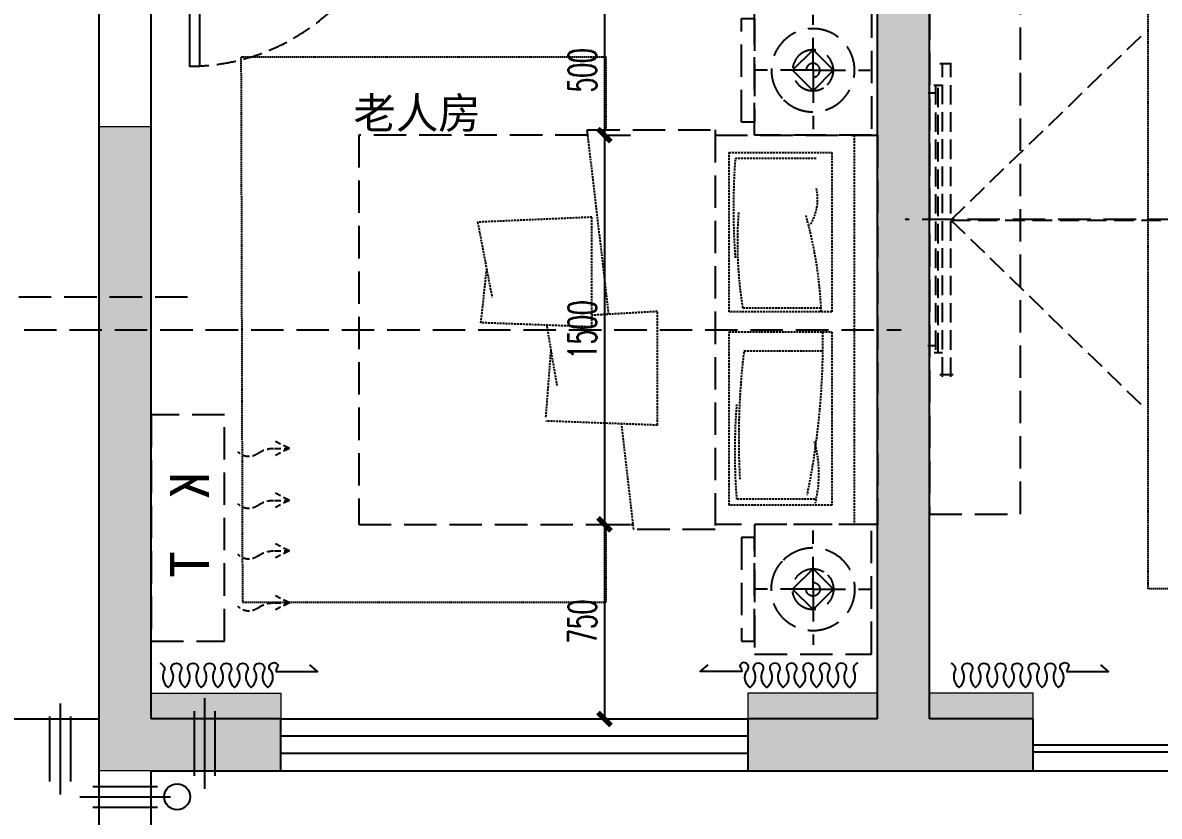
# Model space of a CAD drawing. Extents: x 184967 to 628822, y -100826 to 121332.
# Drawn here: x 335391 to 339771, y 75016 to 78074 of the extents above; entities that cross this region are included whole.
import ezdxf

# ---------------------------------------------------------------- set-up
doc = ezdxf.new("R2010")
doc.units = 0
doc.header["$MEASUREMENT"] = 0
for name, pattern in [('__DASH', [0.35, 0.25, -0.1]), ('DASH', [0.35, 0.25, -0.1]), ('DASHED2', [0.375, 0.25, -0.125]), ('HIDDEN', [0.375, 0.25, -0.125])]:
    doc.linetypes.add(name, pattern=pattern)
for name, color, linetype in [('0-活动家具', 55, 'Continuous'), ('E-空调', 51, 'Continuous'), ('KT', 8, 'DASH'), ('P10-活动家具', 55, 'DASH'), ('P11-平面门扇', 47, 'Continuous'), ('P13-文字说明', 52, 'Continuous'), ('T01-窗帘', 250, 'Continuous'), ('VPIPE-凝结', 150, 'TG_N'), ('WALL', 145, 'Continuous'), ('WINDOW', 141, 'Continuous'), ('栏杆', 4, 'Continuous')]:
    doc.layers.add(name, color=color, linetype=linetype)
doc.layers.add('4#6#-col-2F~31F$0$COLU', color=7, linetype='Continuous', lineweight=0)
doc.layers.add('4#6#-col-2F~31F$0$COLU_HATCH', color=251, linetype='Continuous', lineweight=0)
doc.styles.add('TG_LINETYPE', font='GBXWXT', dxfattribs={"width": 0.7, "height": 3, "bigfont": 'GBCBIG'})
doc.styles.add('尺寸标注', font='txt.shx', dxfattribs={"width": 0.6, "height": 110})
doc.styles.add('文字标注', font='')
doc.styles.get('文字标注').set_extended_font_data('SimSun')
doc.linetypes.add('TG_N', pattern='A,3,-0.34,["N",TG_LINETYPE,S=0.1,R=0,X=-0.23,Y=-0.08],0', length=3.34)
doc.dimstyles.new('1-50', dxfattribs={"dimscale": 50, "dimtxt": 110, "dimasz": 1, "dimexe": 2, "dimexo": 2, "dimgap": 0.6, "dimtad": 1, "dimdec": 0, "dimrnd": 5, "dimtxsty": '尺寸标注', "dimblk": 'ARCHTICK', "dimcen": 2.5, "dimclrd": 251, "dimclre": 251, "dimclrt": 50, "dimadec": 0, "dimazin": 0, "dimtfac": 1, "dimtdec": 0, "dimtix": 1, "dimtmove": 2, "dimatfit": 3, "dimldrblk": 'DOT', "dimfxl": 0, "dimarcsym": 0})

# ---------------------------------------------------------------- blocks, each defined once
blk = doc.blocks.new('A$C0EE42455')
at = {"color": 251, "linetype": 'HIDDEN', "ltscale": 100}
for p, q in [((147.264191789669, 652.0607627186691), (120.0874453488796, 598.309093523625)), ((147.264191789669, 652.0607627186691), (174.4409382091835, 598.3090935127984)), ((147.2641917782603, 594.7098103198805), (147.264191789669, 652.0607627186691)), ((347.5784628326364, 652.060762678826), (320.4017163918761, 598.3090934837819)), ((347.5784628212277, 594.7098102800373), (347.5784628326364, 652.060762678826)), ((347.5784628326364, 652.060762678826), (374.7552092521801, 598.3090934729553)), ((542.4852946383471, 652.0607626400597), (515.3085481975577, 598.3090934450156)), ((542.4852946269384, 594.709810241271), (542.4852946383471, 652.0607626400597)), ((542.4852946383471, 652.0607626400597), (569.6620410578616, 598.309093434189)), ((742.75074962707, 652.0607626002165), (715.5740031862806, 598.3090934051725)), ((742.7507496156613, 594.7098102014279), (742.75074962707, 652.0607626002165)), ((742.75074962707, 652.0607626002165), (769.9274960465846, 598.3090933943749))]:
    blk.add_line(p, q, dxfattribs=at)
at = {"linetype": 'DASH', "ltscale": 500}
blk.add_lwpolyline([(1.253149821422994e-05, 402.4567850621825), (872.0000125314982, 402.4567848887527), (872.0000124753278, 119.4567848887527), (1.247521140612662e-05, 119.4567850621825)], close=True, dxfattribs=at)
at = {"color": 251, "linetype": 'HIDDEN', "ltscale": 100}
for centre, radius, start, end in [((48.10442365001654, 590.0937517051352), 99.26715273634173, 324.4056122866276, 2.665293403535049), ((248.4186946930131, 590.0937516652921), 99.26715273634173, 324.4056122866276, 2.665293403535049), ((443.3255264986947, 590.0937516265258), 99.26715273634173, 324.4056122866276, 2.665293403535049), ((643.5909814873012, 590.0937515866826), 99.26715273634173, 324.4056122866276, 2.665293403535049), ((172.4955961538071, 495.9700320264092), 56.81734646199575, 140.2307047756092, 227.1069044172098), ((372.809867196891, 495.970031986566), 56.81734646199575, 140.2307047756092, 227.1069044172098), ((567.7166990024853, 495.9700319477997), 56.81734646199575, 140.2307047756092, 227.1069044172098), ((767.9821539912082, 495.9700319079566), 56.81734646199575, 140.2307047756092, 227.1069044172098)]:
    blk.add_arc(centre, radius, start, end, dxfattribs=at)
at = {"color": 251, "ltscale": 200, "insert": (652.2638040411111, 192.0861962859344), "char_height": 150, "attachment_point": 1, "rotation": 179.99999998860406, "style": '文字标注'}
blk.add_mtext('K  T', dxfattribs=at)
blk = doc.blocks.new('$DorLib2D$00000138')
at = {"color": 0, "linetype": 'Continuous'}
for p, q in [((-0.2875000000000858, -2.131628207280301e-14), (-0.2875000000000858, 0.1537753792110692)), ((-0.2875000000000858, 0.1537753792110692), (-8.881784197001252e-16, 0.1537753792110692)), ((-8.881784197001252e-16, 0.1537753792110976), (-8.881784197001252e-16, 7.105427357601002e-15)), ((0.2875000000000894, 0.1537753792110692), (-8.881784197001252e-16, 0.1537753792110692)), ((0.2875000000000894, -2.131628207280301e-14), (0.2875000000000894, 0.1537753792110692)), ((-0.4999999999999973, -0.139864741756405), (-0.4999999999999973, -2.131628207280301e-14)), ((-0.4999999999999973, -2.131628207280301e-14), (-0.2187499999999103, -2.131628207280301e-14)), ((-8.881784197001252e-16, -2.131628207280301e-14), (-0.2875000000000858, -2.131628207280301e-14)), ((-0.2187499999999103, -2.131628207280301e-14), (-0.2187499999999103, -0.139864741756405)), ((-8.881784197001252e-16, -2.131628207280301e-14), (0.2875000000000894, -2.131628207280301e-14)), ((0.2187499999999103, -2.131628207280301e-14), (0.2187499999999103, -0.139864741756405)), ((0.5000000000000022, -2.131628207280301e-14), (0.2187499999999103, -2.131628207280301e-14)), ((0.5000000000000022, -2.131628207280301e-14), (0.5000000000000022, -0.194552241756405)), ((0.5000000000000022, -0.139864741756405), (0.5000000000000022, -2.131628207280301e-14)), ((-0.2187499999999103, -0.139864741756405), (-0.4999999999999973, -0.139864741756405)), ((0.2187499999999103, -0.139864741756405), (0.5000000000000022, -0.139864741756405)), ((-0.1856715078081264, -0.1859990653694013), (-0.03702418641780714, -0.1859990653694013)), ((-0.03702418641780714, -0.1859990653694013), (-0.1018556741609116, -0.2582593850092678)), ((-0.1018556741609116, -0.2582593850092678), (-0.1018556741609116, -0.1859990653694013)), ((0.1856715078081281, -0.1859990653694013), (0.03702418641781069, -0.1859990653694013)), ((0.03702418641781069, -0.1859990653694013), (0.1018556741609116, -0.2582593850092678)), ((0.1018556741609116, -0.2582593850092678), (0.1018556741609116, -0.1859990653694013))]:
    blk.add_line(p, q, dxfattribs=at)
blk = doc.blocks.new('$WINLIB2D$00000001')
at = {"color": 0}
for points in [[(-0.4999999999999964, 0.5000000000000142), (-0.4999999999999964, -0.4999999999999858)], [(-0.4999999999999964, 0.5000000000000142), (0.5000000000000036, 0.5000000000000142)], [(0.5000000000000036, -0.4999999999999858), (0.5000000000000036, 0.5000000000000142)], [(0.5000000000000036, 0.1666666666666714), (-0.4999999999999964, 0.1666666666666714)], [(0.5000000000000036, -0.1666666666666572), (-0.4999999999999964, -0.1666666666666572)], [(-0.4999999999999964, -0.4999999999999858), (0.5000000000000036, -0.4999999999999858)]]:
    blk.add_lwpolyline(points, dxfattribs=at)
blk = doc.blocks.new('CTG')
at = {"color": 250, "linetype": 'DASH', "ltscale": 500}
for p, q in [((1599599.023498422, -1552240.778433566), (1599599.023498422, -1552020.182231938)), ((1599599.023498422, -1552162.066947831), (1599520.312012688, -1552240.778433566)), ((1599677.734984157, -1552240.778433566), (1599599.023498422, -1552162.066947831)), ((1599599.023498422, -1552240.778433566), (1599372.339264558, -1552240.778433566)), ((1599520.312012688, -1552240.778433566), (1599599.023498422, -1552319.489919301)), ((1599599.023498422, -1552240.778433566), (1599599.023498422, -1552460.658134645)), ((1599599.023498422, -1552319.489919301), (1599677.734984157, -1552240.778433566)), ((1599599.023498422, -1552240.778433566), (1599812.997915814, -1552240.778433566))]:
    blk.add_line(p, q, dxfattribs=at)
at = {"linetype": 'DASH', "ltscale": 500}
for points in [[(1599849.023498422, -1552465.778433566), (1599849.023498422, -1552015.778433566), (1599349.023498422, -1552015.778433566), (1599349.023498422, -1552465.778433566)], [(1599399.023498422, -1552465.778433566), (1599399.023498422, -1552515.778433566), (1599799.023498422, -1552515.778433566), (1599799.023498422, -1552465.778433566)]]:
    blk.add_lwpolyline(points, close=True, dxfattribs=at)
at = {"color": 250, "linetype": 'DASH', "ltscale": 500}
for major_axis, ratio, start_param, end_param in [((-113.3701593211881, -113.3701593211881), 0.9999999999993581, 3.141592653589664, 9.424777960769251), ((-55.65742532045987, 55.65742532045989), 0.9999999999969932, 4.71238898038482, 10.99557428756441), ((-26.4394873578456, -1.388866266762292), 0.9999999999757856, 4.701327179111829, 10.98451248629141)]:
    blk.add_ellipse((1599599.023498422, -1552240.778433566), major_axis=major_axis, ratio=ratio, start_param=start_param, end_param=end_param, dxfattribs=at)
blk = doc.blocks.new('A$C70A37CD5')
at = {"color": 250, "linetype": 'DASHED2', "ltscale": 30}
for p, q in [((89.99999995483086, 0), (89.99999995483086, -1500)), ((572.0555996068288, -66.85637058201246), (176.5179708397482, -66.85637058224529)), ((176.5179708397482, -66.85637058224529), (176.5179708397482, -681.1535538907629)), ((572.0555996068288, -681.1535538907629), (572.0555996068288, -66.85637058201246)), ((237.1578157155309, -90.44786957628094), (547.6163755788002, -90.44786957628094)), ((1101.003637416754, -316.1878670230508), (1541.685255570803, -335.387867023237)), ((1101.003637416987, -739.0829929402098), (1101.003637416754, -316.1878670230508)), ((1541.685255570803, -335.387867023237), (1486.485255570849, -623.795113070868)), ((1528.885255571222, -722.9951130710542), (1506.694353938336, -518.2072434090078)), ((176.5179708397482, -681.1535538909957), (572.0555996068288, -681.1535538907629)), ((519.0975706635509, -664.9862337817904), (217.9599418959115, -664.9862337817904)), ((848.9120125833433, -679.6822907738388), (1101.003637416987, -694.1527889287099)), ((848.9120125833433, -1117.794059927575), (848.9120125833433, -679.6822907738388)), ((1101.003637416987, -739.0829929402098), (1528.885255571222, -722.9951130710542)), ((1275.399839753984, -735.8683677334338), (1235.932468307903, -965.8471563179046)), ((572.0555996068288, -758.3285341325682), (176.5179708388168, -758.328534132801)), ((176.5179708388168, -758.328534132801), (176.5179708395153, -1425.851404789602)), ((572.0555996068288, -1425.851404789602), (572.0555996068288, -758.3285341325682)), ((513.9528438805137, -831.1245655592065), (212.8152151128743, -831.1245655594394)), ((1278.332468307344, -1086.706180057488), (1258.791927475715, -832.6436888831668)), ((848.9120125833433, -1117.794059927575), (1278.332468307344, -1101.706180057488)), ((176.5179708388168, -1425.851404789835), (572.0555996068288, -1425.851404789602)), ((241.3340200281236, -1403.417497466085), (542.471648795763, -1403.417497466085))]:
    blk.add_line(p, q, dxfattribs=at)
at = {"linetype": 'DASH', "ltscale": 500}
for points in [[(626.4684990404639, 2.328306436538696e-10), (0, 0), (2.328306436538696e-10, -1500), (626.4684990404639, -1499.999999999767)], [(1116.623463288357, 0.067716314617428), (1118.946480756858, 20.00000000023283), (626.4684990404639, 20.00000000023283), (626.4684990404639, -1519.999999999767), (939.4664493734017, -1519.999999999767)], [(1117.20449240529, 2.328306436538696e-10), (1999.999999897787, 4.656612873077393e-10), (1999.99999989802, -1499.999999999534), (942.0488958682399, -1499.999999999767)]]:
    blk.add_lwpolyline(points, dxfattribs=at)
at = {"color": 250, "linetype": 'DASHED2', "ltscale": 30}
for points in [[(1036.149076185422, -690.4300242026802), (1118.946480756858, 20.00000000023283)], [(939.466449372936, -1519.999999999767), (986.9444197029807, -1112.622790710302)]]:
    blk.add_lwpolyline(points, dxfattribs=at)
at = {"linetype": 'DASHED2', "ltscale": 30}
blk.add_lwpolyline([(939.466449372936, -1519.999999999767), (941.8007296750438, -1499.971077352922)], dxfattribs=at)
at = {"color": 250, "linetype": 'DASHED2', "ltscale": 30}
for centre, major_axis, ratio, start_param, end_param in [((-4136.62325296062, -281.7481347540743), (-4691.110260076588, 1.198168330670459e-09), 0.7537433610202756, 3.087463837923161, 3.195721469257728), ((2596.345597827574, 28.70998845445865), (2362.262002721814, 299.2971931478035), 0.2780037259654141, 3.04440129047532, 3.260412018115117), ((-469.3573545175605, -437.6966908944305), (-54.2232218883732, -1263.393610686159), 0.7971982754177469, 1.424215817619533, 1.717376835970119), ((1623.431134378538, -714.5532088831533), (-228.78678593706, -1481.144356325135), 0.9367697489222372, 4.581762006279261, 4.83377155228928), ((1740.504653265583, -954.2789912771696), (-237.9725681578769, 2099.597091266456), 0.7190777569742254, 1.396320462281868, 1.696353867507483), ((-2308.81725684792, -1169.243534209541), (-95.75431300125048, 2841.335353367894), 0.9999999999855705, 4.623445093008373, 4.797915954469197), ((-1561.630602400517, -1220.740448034092), (5.255142683501085e-10, 2266.029989774985), 0.9315732325958896, 4.631685946096135, 4.79309201467374), ((1763.716899430205, -1322.482904649281), (-1536.265867721114, 23.32182197939743), 0.5434611248531196, -0.1430410313606401, 0.1430410313607702)]:
    blk.add_ellipse(centre, major_axis=major_axis, ratio=ratio, start_param=start_param, end_param=end_param, dxfattribs=at)
at = {"layer": 'P10-活动家具', "color": 250, "linetype": 'DASHED2', "ltscale": 20}
blk.add_lwpolyline([(1045.985000147222, 20.00000000023283), (1045.985000147222, 300.3740194908896), (2453.861610786698, 300.3740194908896), (2448.148282346578, -1800.374019489755), (1045.985000147222, -1800.374019489755), (1045.985000147222, -1499.999999999636)], dxfattribs=at)
blk = doc.blocks.new('A$C2D7163AE')
at = {"layer": '0-活动家具', "color": 250, "linetype": 'DASHED2', "ltscale": 20}
for p, q in [((2647.593890584307, 2859.100352502628), (2647.593890584307, 3049.515108948657)), ((2647.593890584307, 2925.218000519755), (2581.47624256718, 2859.100352502628)), ((2713.711538601783, 2859.100352502628), (2647.593890584307, 2925.218000519755)), ((2647.593890584307, 2859.100352502628), (2462.894941678038, 2859.100352502628)), ((2581.47624256718, 2859.100352502628), (2647.593890584307, 2792.982704485501)), ((2647.593890584307, 2859.100352502628), (2647.593890584074, 2679.361841893198)), ((2647.593890584307, 2792.982704485501), (2713.711538601783, 2859.100352502628)), ((2647.593890584307, 2859.100352502628), (2832.894699951401, 2859.100352502453)), ((2647.593890584307, -20.00000001408625), (2647.593890584074, 159.7385105953435)), ((2581.47624256718, -20.00000001408625), (2647.593890584307, 46.11764800304081)), ((2647.593890584307, 46.11764800304081), (2713.711538601783, -20.00000001408625)), ((2647.593890584307, -20.00000001408625), (2462.894941678038, -20.00000001408625)), ((2647.593890584307, -86.11764803121332), (2581.47624256718, -20.00000001408625)), ((2647.593890584307, -20.00000001408625), (2647.593890584307, -210.4147564601153)), ((2713.711538601783, -20.00000001408625), (2647.593890584307, -86.11764803121332)), ((2647.593890584307, -20.00000001408625), (2832.894699951401, -20.00000001391163))]:
    blk.add_line(p, q, dxfattribs=at)
at = {"layer": '0-活动家具', "linetype": '__DASH', "ltscale": 0.4}
for p, q in [((796.5032301300671, 2935.751198939452), (797.9730546963401, 2997.057823571256)), ((1018.17810243729, 2602.796789849988), (796.5032301300671, 2935.751198939452)), ((422.7299843883375, 2716.990995996104), (367.4487577077234, 2744.130884739276)), ((613.2897806100082, 2365.756919531617), (422.7299843883375, 2716.990995996104)), ((2107.084308310878, 2487.789495013247), (2107.084308310878, 2367.789495013247))]:
    blk.add_line(p, q, dxfattribs=at)
at = {"layer": '0-活动家具', "linetype": '__DASH', "ltscale": 500}
for p, q in [((2927.084308309248, 2517.789495028759), (2137.084308318328, 2517.789495013247)), ((2957.084308309481, 2487.789495028643), (2957.084308301797, 343.0973454698978)), ((2807.084308295045, 2367.789495013858), (2107.084308310878, 2367.789495012432)), ((2107.084308310878, 2367.789495013247), (2107.084308300866, 343.0973454691411)), ((2807.084308295045, 2367.789495013858), (2807.084308309248, 313.0973454697232)), ((2107.084308305988, 1417.789495028759), (2807.084308301564, 1417.789495028759)), ((2807.084308301564, 463.0973454622726), (2107.084308301448, 463.0973454615742)), ((2927.084308309248, 313.0973454698396), (2137.084308300866, 313.0973454690247))]:
    blk.add_line(p, q, dxfattribs=at)
at = {"layer": '0-活动家具', "color": 250, "linetype": '__DASH', "ltscale": 0.4}
for p, q in [((1339.93995050306, 1445.952654637629), (1329.07393372478, 1484.032251978031)), ((1343.836463242536, 1414.876409073157), (1418.024248740054, 1286.295310188463))]:
    blk.add_line(p, q, dxfattribs=at)
at = {"layer": '0-活动家具', "linetype": '__DASH', "ltscale": 500}
for points in [[(2448.715633507352, 2659.100352502628), (2848.715633507352, 2659.100352502628), (2848.715633507352, 3059.100352502628), (2448.715633507352, 3059.100352502628)], [(919.1003573056078, 1917.786340445309), (919.1050891684135, 917.7863404547388), (1719.10508916236, 917.7894950334739), (1719.100357299554, 1917.789495024044)], [(2448.715633507352, 179.9999999859137), (2848.715633507352, 179.9999999859137), (2848.715633507352, -220.0000000140863), (2448.715633507352, -220.0000000140863)]]:
    blk.add_lwpolyline(points, close=True, dxfattribs=at)
for points in [[(563.6671572456835, 2340.817989676143), (355.413259776542, 2727.259179137673), (367.4487577077234, 2744.130884739276, -0.2985949387644205), (376.6386206494644, 2786.352308138998), (401.048959180247, 2810.315065477098), (723.8038173667155, 2999.928982380628), (756.6189384392928, 3009.585373556529, -0.232495810944241), (797.9730546963401, 2997.057823571256), (820.3061339798151, 2999.550875786397), (1064.120118117426, 2634.000734585508, -0.2747548702593355), (1055.978101432789, 2605.133641930584, -0.3441464580793868), (1049.606335871504, 2557.056936391047), (1013.592247490305, 2521.703183161968), (690.8373893036041, 2332.089266258292), (642.4231894550612, 2317.842593582114, -0.3441507900772066), (597.3255192786455, 2335.683898240968, -0.3187137799062646), (563.6671572461491, 2340.817989676609, -1.315971993876852)], [(869.1055540202651, 167.0797728148173), (869.1055540202651, -107.098814140656, 0.414213562373095), (899.1055540202651, -137.098814140656), (1739.105554020265, -137.098814140656, 0.414213562373095), (1769.105554020265, -107.098814140656), (1769.105554020265, 332.901185859344, 0.414213562373095), (1739.105554020265, 362.901185859344), (1002.071931034676, 362.901185859344)]]:
    blk.add_lwpolyline(points, format="xyb", dxfattribs=at)
at = {"layer": '0-活动家具', "color": 250, "linetype": 'DASHED2', "ltscale": 20}
for points in [[(450.046371284523, 2839.100352488542), (0, 2839.100352488542), (0, 0), (869.1055540202651, 5.820766091346741e-11)], [(2448.715633507352, 2839.100352488542), (927.3231391264126, 2839.100352488542)], [(2518.382170756115, 2655.578990071601), (2518.382170756115, 2522.481644588086)], [(899.1055540202651, 175.2929333124775), (899.1055540202651, -107.098814140656), (1739.105554020265, -107.098814140656), (1739.105554020265, 332.901185859344), (1005.486664031516, 332.901185859344)], [(2518.382170756115, 179.9999999859137), (2518.382170756115, 313.0973454694322)], [(1769.105554020265, 5.820766091346741e-11), (2448.715633507352, 5.820766091346741e-11)]]:
    blk.add_lwpolyline(points, dxfattribs=at)
blk.add_lwpolyline([(944.100455885171, 1892.786439026037), (944.1049905883847, 942.7864390352333), (1694.104990582797, 942.7893964526302), (1694.100455879117, 1892.78939644355)], close=True, dxfattribs=at)
at = {"layer": '0-活动家具', "linetype": '__DASH', "ltscale": 500}
blk.add_circle((840.8045867956243, 329.3506817791495), 164.7203467758955, dxfattribs=at)
at = {"layer": '0-活动家具', "linetype": '__DASH', "ltscale": 0.4}
for centre, start, end in [((2137.084308318328, 2487.789495018777), 90, 180), ((2927.084308309481, 2487.789495028759), 0, 90), ((2137.084308300866, 343.0973454690247), 180, 270), ((2927.084308301797, 343.0973454698396), 270, 0)]:
    blk.add_arc(centre, 30, start, end, dxfattribs=at)
at = {"layer": '0-活动家具', "color": 250, "linetype": 'DASHED2', "ltscale": 20}
for centre, radius, start, end in [((2634.851717206184, 2225.437502288609), 251.9426585014102, 132.5850014228664, 186.1295128503479), ((2410.524722401635, 2227.058314672904), 191.5987562797312, 18.91983817839875, 73.80665902619592), ((2548.582251533167, 2068.722498988907), 245.824848634006, 34.63652963620752, 87.07500255585778), ((2548.582251533167, 2068.722498988907), 245.824848634006, 34.63652963620752, 87.07500255585778), ((2719.078719449346, 2069.108450730448), 251.9426585014102, 126.5849819673328, 180.1295004969227), ((2719.078719449346, 2069.10845018999), 251.9426585014102, 126.5849819673328, 180.1295004969227), ((2496.150032385485, 2094.168940035277), 191.5987562797312, 12.91983246229632, 67.80663599212475), ((2496.150032385485, 2094.168939494877), 191.5987562797312, 12.91983246229632, 67.80663599212475), ((2623.418662496726, 2291.136066913372), 256.3764421226239, 201.1731693610542, 232.6277108938841), ((2623.418662496726, 2291.136066372972), 256.3764421226239, 201.1731693610542, 232.6277108938841), ((2577.131178136915, 2492.128167501884), 319.395731905668, 239.673870766758, 255.0319809525962), ((2577.131178136915, 2492.128166961455), 319.395731905668, 239.673870766758, 255.0319809525962), ((2450.466835916392, 2317.019790522056), 319.395731905668, 327.5154157068684, 340.1262248985942), ((2450.466835916392, 2317.019790522056), 319.395731905668, 327.5154157068684, 340.1262248985942), ((2616.900668434566, 1922.269562943547), 245.824848634006, 28.6365202136681, 81.07500107491494), ((2616.900668434566, 1922.269562943547), 245.824848634006, 28.6365202136681, 81.07500107491494), ((2653.953231561463, 2366.784943930106), 319.395731905668, 232.0792242717415, 273.9492480822491), ((2653.953231561463, 2366.784943930106), 319.395731905668, 232.0792242717415, 273.9492480822491), ((2726.466230615275, 2164.516838168871), 256.3764421226239, 187.5785084488534, 251.9976812364648), ((2726.466230615275, 2164.516837628442), 256.3764421226239, 187.5785084488534, 251.9976812364648), ((2706.209862908116, 2335.707746282977), 319.395731905668, 223.1105187706955, 264.9805520184756), ((2706.209862908116, 2335.707745742577), 319.395731905668, 223.1105187706955, 264.9805520184756), ((2564.444000284187, 2230.327918910771), 319.395731905668, 284.6615757161847, 326.5316027058973), ((2564.444000284187, 2230.327918910771), 319.395731905668, 284.6615757161847, 326.5316027058973), ((-5515.501750758965, 2233.339258607011), 8286.08698511436, 357.8610530027041, 358.2702513960201), ((2742.053870697273, 752.4754106206819), 256.3764421226239, 123.5584070102722, 187.9775797939062), ((2742.053870552336, 752.4754111413204), 256.3764421226239, 123.5584070102722, 187.9775797939062), ((2603.616095192032, 645.6237200254982), 319.395731905668, 49.02448553829679, 90.89451252863364), ((2768.449772847816, 582.1231174066488), 319.395731905668, 110.5755362238986, 152.4455694725073), ((2768.449772702996, 582.1231179272581), 319.395731905668, 110.5755362238986, 152.4455694725073), ((2571.535617524525, 956.4653125887853), 245.824848634006, 294.4810871695737, 346.9195680303708), ((2571.535617524525, 956.4653125887853), 245.824848634006, 294.4810871695737, 346.9195680303708), ((2726.441717921756, 538.1700622839562), 319.395731905668, 101.6068401626767, 143.476863969448), ((2726.441717921756, 538.1700622839562), 319.395731905668, 101.6068401626767, 143.476863969448), ((2676.738044865197, 602.8589901352243), 256.3764421226239, 142.9283773578719, 174.3829188829304), ((2676.738044720376, 602.8589906558336), 256.3764421226239, 142.9283773578719, 174.3829188829304), ((2709.350204918766, 842.4076404355583), 251.9426585014102, 195.4265877407245, 248.9711062790049), ((2709.350204773829, 842.4076409561967), 251.9426585014102, 195.4265877407245, 248.9711062790049), ((2501.30851697037, 758.4797921623103), 191.5987562797312, 307.7494522515577, 2.636255781236515), ((2501.308516825433, 758.4797926829197), 191.5987562797312, 307.7494522515577, 2.636255781236515), ((2517.063260572031, 531.540936837031), 319.395731905668, 35.42986335299387, 48.04067253445174), ((2517.063260572031, 531.540936837031), 319.395731905668, 35.42986335299387, 48.04067253445174), ((2544.995792774716, 797.0554438024701), 245.824848634006, 288.4810856884225, 340.9195586058758), ((2544.995792774716, 797.0554438024701), 245.824848634006, 288.4810856884225, 340.9195586058758), ((2686.048522765166, 396.816104529833), 319.395731905668, 120.5241072937974, 135.8822174767025), ((2686.048522620229, 396.8161050504423), 319.395731905668, 120.5241072937974, 135.8822174767025), ((2670.133144153049, 669.2170448107936), 251.9426585014102, 189.4265753928812, 242.9710868226064), ((2454.458281391999, 607.4952398807218), 191.5987562797312, 301.7494292177519, 356.6362500670558)]:
    blk.add_arc(centre, radius, start, end, dxfattribs=at)
at = {"layer": '0-活动家具', "color": 250, "linetype": '__DASH', "ltscale": 0.4}
for centre, radius, start, end in [((1841.865375973051, 1402.108544294053), 485.0341046218589, 158.8572849523004, 175.3892504444239), ((1415.469404070289, 1582.183104594413), 179.6398425200956, 192.2600147401727, 238.8236393164659), ((1113.199731097091, 1371.261433746113), 218.8552136532052, 18.98321458983263, 54.43174840367967), ((886.4135928848991, 1391.695769751415), 473.6262273591146, 6.649311493770339, 22.42784357156579), ((1566.677022377262, 1547.854035416094), 242.4123055867899, 174.4697715961018, 205.3125245065065), ((1219.457392609562, 1536.549221264257), 171.5806122298982, 324.8627500904489, 13.38465762660585), ((7727.108957201359, -1962.046962843538), 7218.166604302403, 150.831924963968, 151.8999734058057), ((1297.608901732136, 1545.195665619918), 124.976682289739, 312.2952324754737, 4.991673259845774), ((1332.894002774614, 1430.325398402085), 100, 138.7494343135929, 166.3323419604598), ((1332.894002774614, 1430.325398402085), 100, 94.57214567832779, 122.778741717274), ((1332.894002774614, 1430.325398402085), 80, 110.6204400528775, 121.4143091511915), ((1439.628997717286, 1499.218478988652), 135.0415825297526, 170.2438852250881, 209.4946422705183), ((884.3178856767481, 1345.691082199221), 460.1416865903025, 12.3863078239039, 22.80607766804327), ((1332.894002774614, 1430.325398402085), 80, 94.06786044218912, 103.0803372972722), ((1332.894002774614, 1430.325398402085), 100, 66.99371192741852, 86.2919210990091), ((1332.894002774614, 1430.325398402085), 80, 64.49543284579045, 81.16052182962724), ((1291.474394500605, 1644.972944894107), 223.3029454391763, 285.7275936799903, 322.9536189023632), ((1774.428446121165, 960.0707160235033), 631.0497443949225, 118.8940871469406, 130.8231999883163), ((1332.894002774614, 1430.325398402085), 80, 47.10884673019131, 49.44263810475608), ((1332.894002774614, 1430.325398402085), 100, 50.0014907771378, 55.59944965722024), ((1332.894002774614, 1430.325398402085), 100, 30.72069145497759, 38.60822169412866), ((1356.713048252393, 1753.948972495506), 330.4860876488836, 247.5665408571632, 263.5428752057385), ((1261.921337076463, 1386.614631245844), 72.25544664554573, 34.46639871068465, 114.158899060524), ((1332.894002774614, 1430.325398402085), 100, 170.4163623660071, 184.4150061601784), ((1332.894002774614, 1430.325398402085), 80, 143.1294776186305, 159.1723029217996), ((1343.533305610996, 1442.314800597553), 4.431062601161583, 96.07793555742816, 25.31252450650654), ((1372.392498239526, 1493.546500091499), 72.21574835705796, 248.5542848002156, 329.0813230155443), ((1232.750750292442, 1910.981493478233), 496.2571879460087, 283.4211202387959, 294.2144875756903), ((1332.894002774614, 1430.325398402085), 80, 29.59600555920025, 32.83212276425306), ((1332.894002774614, 1430.325398402085), 80, 12.63537206316007, 18.02471369993336), ((1332.894002774614, 1430.325398402085), 100, 14.56373942090224, 21.36503183069729), ((1332.894002774614, 1430.325398402085), 100, 348.8625579236703, 11.92510707347362), ((1223.21964081889, 1579.929520756617), 183.6302487459146, 254.9198336261212, 299.8756973665705), ((1285.422356784926, 1165.990206651739), 261.8984186930779, 82.0365286000038, 114.361619435257), ((1171.70688885299, 1522.528430844977), 181.8400090460495, 277.9363503565107, 323.7741209276545), ((1556.599726531771, 927.0813674142701), 549.710930964114, 116.108219639125, 130.6162873099439), ((2917.551265539951, 116.4524202357861), 2059.882957522746, 140.8834993756985, 144.8946534938282), ((1127.274200449348, 1489.942585631914), 216.157691383838, 299.0908406003085, 339.7309904599331), ((1332.894002774614, 1430.325398402085), 80, 173.0543751966135, 183.1881511204103), ((1531.0185785332, 1290.288815299078), 235.2760198589403, 148.5808085215701, 184.9992326731193), ((847.8148852962768, 1444.808909917629), 484.37645601283, 338.9151715945932, 356.341584327687), ((1817.725100556738, 1399.823895462963), 486.7244613158978, 178.3425582924462, 196.0901967528533), ((1052.74244253349, 1305.667356390943), 300.1029112713599, 352.1979507893554, 20.66327569428482), ((1673.19581879105, 1541.609439947177), 363.6996168825277, 200.9502163854509, 224.7579707507657), ((847.6844942575553, 740.7404539361014), 844.009240310641, 45.04058789604003, 54.25452393839666), ((1439.515296979691, 1595.077089511498), 198.2833840938145, 242.0472571723533, 285.0694278632955), ((1524.413932962227, 2118.146664983011), 713.2795628004129, 255.5937924915585, 267.4768424456501), ((1616.146825339529, 1658.738889354921), 364.0135518466166, 222.3527398521693, 241.7882630382134), ((1332.894002774614, 1430.325398402085), 80, 348.1596412235012, 2.423993064692412), ((1332.894002774614, 1430.325398402085), 100, 199.4986348524858, 209.7590495260576), ((1332.894002774614, 1430.325398402085), 80, 202.4248449444142, 208.8599873912275), ((1332.894002774614, 1430.325398402085), 100, 222.3261775317345, 230.9332301915149), ((1332.894002774614, 1430.325398402085), 80, 224.9755393788724, 230.4559753893722), ((1332.894002774614, 1430.325398402085), 80, 244.5751816630131, 249.5357138847905), ((1332.894002774614, 1430.325398402085), 80, 301.2424425057397, 315.0936954593923), ((1332.894002774614, 1430.325398402085), 100, 300.990679459574, 316.7002492803258), ((1332.894002774614, 1430.325398402085), 80, 322.7430963851928, 337.3548027963855), ((1332.894002774614, 1430.325398402085), 100, 321.9442250923853, 340.6393647404278), ((1332.894002774614, 1430.325398402085), 100, 241.5473509726626, 250.9114141350073), ((1332.894002774614, 1430.325398402085), 100, 261.8470556596013, 271.7690570623745), ((1332.894002774614, 1430.325398402085), 80, 262.9018350647172, 270.451103610423), ((1332.894002774614, 1430.325398402085), 80, 281.7935982104519, 290.4216461868724), ((1332.894002774614, 1430.325398402085), 100, 280.8270592251908, 292.8444240139368)]:
    blk.add_arc(centre, radius, start, end, dxfattribs=at)
at = {"layer": '0-活动家具', "color": 250, "linetype": 'DASHED2', "ltscale": 20}
for major_axis, ratio, start_param, end_param in [((-95.23093382979869, 95.23093382979734), 0.9999999999993581, 3.141592653589664, 9.424777960769251), ((46.75223726918598, 46.75223726918663), 0.9999999999969931, 4.71238898038482, 10.99557428756441), ((-1.166647664080482, 22.20916938059026), 0.9999999999757857, 4.701327179111829, 10.98451248629141)]:
    blk.add_ellipse((2647.593890584307, 2859.100352502628), major_axis=major_axis, ratio=ratio, start_param=start_param, end_param=end_param, dxfattribs=at)
at = {"layer": '0-活动家具', "linetype": '__DASH', "ltscale": 0.4}
for centre, major_axis, ratio, start_param, end_param in [((983.5983598523308, 2187.386622743506), (-411.1770556908688, 652.6772216350236), 0.9999999999483791, -0.3171925470317278, 0.2518842270868102), ((1035.688797452021, 2626.438059244796), (20.80305329908569, 20.80305329908569), 0.9999999999919926, 3.28947907621341, 4.687988377811992)]:
    blk.add_ellipse(centre, major_axis=major_axis, ratio=ratio, start_param=start_param, end_param=end_param, dxfattribs=at)
at = {"layer": '0-活动家具', "color": 250, "linetype": '__DASH', "ltscale": 0.4}
blk.add_ellipse((983.5983598523308, 2187.386622743506), major_axis=(-390.777403347057, 619.6913282075748), ratio=0.9999999999478991, start_param=-0.3371260802890068, end_param=0.270738255446773, dxfattribs=at)
at = {"layer": '0-活动家具', "linetype": '__DASH', "ltscale": 0.4, "extrusion": (0, 0, -1)}
blk.add_ellipse((584.1144578905078, 2361.97081370317), major_axis=(6.436795385090115, 28.70717418779122), ratio=0.9999999139077421, start_param=1.221172401592777, end_param=2.455315391404639, dxfattribs=at)
at = {"layer": '0-活动家具', "color": 250, "linetype": 'DASHED2', "ltscale": 20, "extrusion": (0, 0, -1)}
for major_axis, ratio, start_param, end_param in [((-95.23093382979869, -95.23093382979734), 0.9999999999993581, 3.141592653589664, 9.424777960769251), ((-1.166647664080482, -22.20916938059026), 0.9999999999757857, 4.701327179111829, 10.98451248629141)]:
    blk.add_ellipse((2647.593890584307, -20.00000001408625), major_axis=major_axis, ratio=ratio, start_param=start_param, end_param=end_param, dxfattribs=at)
at = {"layer": '0-活动家具', "color": 250, "linetype": 'DASHED2', "ltscale": 20, "extrusion": (0, 0, -0.9999999999999998)}
blk.add_ellipse((2647.593890584307, -20.00000001408625), major_axis=(46.75223726918598, -46.75223726918663), ratio=0.9999999999969931, start_param=4.71238898038482, end_param=10.99557428756441, dxfattribs=at)
at = {"layer": '0-活动家具', "color": 250, "linetype": '__DASH', "ltscale": 0.4}
for points in [[(1354.525365856476, 1437.222897788364), (1327.711061097682, 1417.395020936994), (1341.310869095032, 1442.6524150357), (1323.070153872133, 1433.713397433603)], [(1344.722011377686, 1418.842102088209), (1333.164230965311, 1411.427234605595), (1339.552376547945, 1424.01173691795), (1327.99459613557, 1416.596869435365)]]:
    blk.add_solid(points, dxfattribs=at)
blk = doc.blocks.new('A$C7A975EA9')
at = {"color": 250, "linetype": '__DASH', "ltscale": 250}
for p, q in [((1073.491103162317, 734.8355941306511), (447.793263396007, 1340.968575337948)), ((1114.20459956727, 1159.674209370023), (1114.20459956727, 301.5443380505093)), ((1122.27080601549, 301.5443380505093), (1122.27080601549, 1159.674209370023)), ((1073.491103162317, 734.8355941306511), (223.3528790518142, 734.8355941306511)), ((1073.491103162317, 734.8355941306511), (447.793263396007, 129.9443396073225))]:
    blk.add_line(p, q, dxfattribs=at)
at = {"linetype": '__DASH', "ltscale": 250}
for p, q in [((1065.482377298358, 1232.309274034765), (1109.081524388703, 1232.309274034765)), ((1073.491103162333, 1238.767427684023), (1073.491103162302, 230.9037605772788)), ((1100.07695503499, 1238.032301218844), (1100.076955034961, 230.9037605772788)), ((1126.565578411275, 1159.674209370023), (1100.07695503499, 1159.674209370023)), ((1122.27080601549, 1139.082809481723), (1147.506634860661, 1139.082809481723)), ((1141.873573352437, 1144.896684701436), (1141.873573352443, 320.9635900520606)), ((1128.183744966156, 301.5443380505093), (1100.076955034961, 301.5443380505093)), ((1122.27080601549, 327.377159283047), (1146.41705636738, 327.377159283047)), ((1070.892864838349, 233.5510007187328), (1109.081524388703, 233.5510007187328))]:
    blk.add_line(p, q, dxfattribs=at)
blk = doc.blocks.new('A$C087C765B')
blk.add_lwpolyline([(764.1607779139304, 0.0004472729051485658), (804.1607779139304, 0.0004472733708098531), (804.1607779032202, 804.1615018498851), (764.1607779032202, 804.1615018498851)], close=True)
at = {"color": 250, "linetype": 'DASH', "ltscale": 300}
blk.add_arc((804.1607779139304, 0.0004472733708098531), 804.1610545765143, 90.00000000083378, 180, dxfattribs=at)
blk = doc.blocks.new('A$C66E365A4')
at = {"layer": '栏杆'}
for p, q in [((0, 0), (0, -350)), ((-40, -50), (-40, -300)), ((40, -50), (40, -300))]:
    blk.add_line(p, q, dxfattribs=at)
blk = doc.blocks.new('_ArchTick')
at = {"color": 0, "linetype": 'ByBlock', "const_width": 0.4}
blk.add_lwpolyline([(-0.5, -0.5), (0.5, 0.5)], dxfattribs=at)
blk = doc.blocks.new('*D1766')
at = {"layer": 'Defpoints', "color": 0, "linetype": 'ByBlock', "transparency": 16777216}
for p in [(337435.9980624219, 78140.63706454105), (337568.7938842413, 77640.63723942649), (337632.9533532799, 77640.63723942649)]:
    blk.add_point(p, dxfattribs=at)
at = {"layer": 'WALL', "color": 251, "lineweight": -2, "transparency": 16777216}
for p, q in [((337535.9980624219, 78140.63706454105), (337732.9533532799, 78140.63706454105)), ((337632.9533532799, 78140.63706454105), (337632.9533532799, 77640.63723942649)), ((337632.9533532799, 77640.63723942649), (337732.9533532799, 77640.63723942649))]:
    blk.add_line(p, q, dxfattribs=at)
at = {"layer": 'WALL', "color": 251, "linetype": 'ByBlock', "lineweight": -2, "transparency": 16777216, "xscale": 50, "yscale": 50, "zscale": 50}
for p, rotation in [((337632.9533532799, 78140.63706454105), 90), ((337632.9533532799, 77640.63723942649), 270)]:
    blk.add_blockref('_ArchTick', p, dxfattribs=dict(at, rotation=rotation))
at = {"layer": 'WALL', "color": 50, "linetype": 'ByBlock', "transparency": 16777216, "insert": (337547.9533532799, 77890.63715198383), "char_height": 110, "attachment_point": 5, "rotation": 90, "style": '尺寸标注'}
blk.add_mtext('500', dxfattribs=at)
blk = doc.blocks.new('_Dot')
at = {"color": 0, "linetype": 'ByBlock', "lineweight": -2}
blk.add_line((-0.5, 0), (-1, 0), dxfattribs=at)
at = {"color": 0, "linetype": 'ByBlock', "const_width": 0.5}
blk.add_lwpolyline([(-0.25, 0, 1), (0.25, 0, 1)], format="xyb", close=True, dxfattribs=at)
blk = doc.blocks.new('*D1767')
at = {"layer": 'Defpoints', "color": 0, "linetype": 'ByBlock', "transparency": 16777216}
for p in [(337568.7938842413, 77640.63723942649), (337498.314982153, 76140.63723942655), (337632.9533532799, 76140.63723942655)]:
    blk.add_point(p, dxfattribs=at)
at = {"layer": 'WALL', "color": 251, "lineweight": -2, "transparency": 16777216}
for p, q in [((337632.9533532799, 77640.63723942649), (337732.9533532799, 77640.63723942649)), ((337632.9533532799, 77640.63723942649), (337632.9533532799, 76140.63723942655)), ((337598.314982153, 76140.63723942655), (337732.9533532799, 76140.63723942655))]:
    blk.add_line(p, q, dxfattribs=at)
at = {"layer": 'WALL', "color": 251, "linetype": 'ByBlock', "lineweight": -2, "transparency": 16777216, "xscale": 50, "yscale": 50, "zscale": 50}
for p, rotation in [((337632.9533532799, 77640.63723942649), 90), ((337632.9533532799, 76140.63723942655), 270)]:
    blk.add_blockref('_ArchTick', p, dxfattribs=dict(at, rotation=rotation))
at = {"layer": 'WALL', "color": 50, "linetype": 'ByBlock', "transparency": 16777216, "insert": (337547.9533532799, 76890.63723942658), "char_height": 110, "attachment_point": 5, "rotation": 90, "style": '尺寸标注'}
blk.add_mtext('1500', dxfattribs=at)
blk = doc.blocks.new('*D1768')
at = {"layer": 'Defpoints', "color": 0, "linetype": 'ByBlock', "transparency": 16777216}
for p in [(337498.314982153, 76140.63723942655), (337285.9984216839, 75390.63723944462), (337632.9533532799, 75390.63723944462)]:
    blk.add_point(p, dxfattribs=at)
at = {"layer": 'WALL', "color": 251, "lineweight": -2, "transparency": 16777216}
for p, q in [((337598.314982153, 76140.63723942655), (337732.9533532799, 76140.63723942655)), ((337632.9533532799, 76140.63723942655), (337632.9533532799, 75390.63723944462)), ((337385.9984216839, 75390.63723944462), (337732.9533532799, 75390.63723944462))]:
    blk.add_line(p, q, dxfattribs=at)
at = {"layer": 'WALL', "color": 251, "linetype": 'ByBlock', "lineweight": -2, "transparency": 16777216, "xscale": 50, "yscale": 50, "zscale": 50}
for p, rotation in [((337632.9533532799, 76140.63723942655), 90), ((337632.9533532799, 75390.63723944462), 270)]:
    blk.add_blockref('_ArchTick', p, dxfattribs=dict(at, rotation=rotation))
at = {"layer": 'WALL', "color": 50, "linetype": 'ByBlock', "transparency": 16777216, "insert": (337547.9533532799, 75765.63723943564), "char_height": 110, "attachment_point": 5, "rotation": 90, "style": '尺寸标注'}
blk.add_mtext('750', dxfattribs=at)

msp = doc.modelspace()

# ---------------------------------------------------------------- hatches: boundary and pattern name
at = {"layer": '4#6#-col-2F~31F$0$COLU_HATCH'}
for points in [[(338885.9983175928, 78890.63723922812), (337985.9983175574, 78890.63723922812), (337985.9983175574, 78690.63723922812), (338685.99831758, 78690.63723922835), (338685.998421537, 75490.63723939343), (338185.9984215375, 75490.6372394223), (338185.9983174277, 75190.6372392826), (339285.9983176149, 75190.63723927957), (339285.9984217437, 75490.63723940786), (338885.9984215514, 75490.63723940786)], [(335885.9983174363, 75190.63723927678), (335685.9983174377, 75190.63723922789), (335685.9983204952, 77673.88652202429), (335885.9983205921, 77673.88652200822), (335885.9984218022, 75490.63723940786), (336385.9983175797, 75490.63723940788), (336385.9983175797, 75190.63723927608)]]:
    msp.add_hatch(color=252, dxfattribs=at).paths.add_polyline_path(points)

# ---------------------------------------------------------------- linework, layer by layer
at = {"layer": '0-活动家具', "linetype": '__DASH', "ltscale": 500}
msp.add_lwpolyline([(338885.998421802, 76180.3077603965), (339235.998421802, 76180.3077603965), (339235.9984218022, 78484.8298991617), (338885.9984218022, 78484.8298991617)], close=True, dxfattribs=at)
at = {"layer": '4#6#-col-2F~31F$0$COLU', "color": 6}
for points in [[(338885.9983175928, 78890.63723922812), (337985.9983175574, 78890.63723922812), (337985.9983175574, 78690.63723922812), (338685.99831758, 78690.63723922835), (338685.998421537, 75490.63723939343), (338185.9984215375, 75490.6372394223), (338185.9983174277, 75190.6372392826), (339285.9983176149, 75190.63723927957), (339285.9984217437, 75490.63723940786), (338885.9984215514, 75490.63723940786), (338885.9983175928, 78890.63723922812)], [(335885.9983174363, 75190.63723927678), (335685.9983174377, 75190.63723922789), (335685.9983204952, 77673.88652202429), (335885.9983205921, 77673.88652200822), (335885.9984218022, 75490.63723940786), (336385.9983175797, 75490.63723940788), (336385.9983175797, 75190.63723927608), (335885.9983174377, 75190.63723922789)]]:
    msp.add_lwpolyline(points, dxfattribs=at)
at = {"layer": 'P11-平面门扇'}
msp.add_line((339285.9984219199, 75190.63723944462), (342085.9984219199, 75190.63723944462), dxfattribs=at)
at = {"layer": 'T01-窗帘', "flags": 128}
for points in [[(335919.3584528166, 75605.75999344386, -0.5087252171877531), (335934.1785595283, 75571.74755915154, 0.3210045158943411), (335951.3584528166, 75511.75999344386, 0.3453229292466012), (335967.3584528166, 75573.75999344386, -0.6180339887498851), (335983.3584528166, 75605.75999344386, -0.6180339887498556), (335999.3584528166, 75573.75999344386, 0.3453229292466205), (336015.3584528166, 75511.75999344386, 0.3453229292465821), (336031.3584528166, 75573.75999344386, -0.6180339887498753), (336047.3584528166, 75605.75999344386, -0.618033988749944), (336063.3584528166, 75573.75999344386, 0.3453229292465711), (336079.3584528166, 75511.75999344386, 0.3453229292465876), (336095.3584528166, 75573.75999344386, -0.6180339887499096), (336111.3584528166, 75605.75999344386, -0.6180339887499096), (336127.3584528166, 75573.75999344386, 0.3453229292465876), (336143.3584528166, 75511.75999344386, 0.3453229292465711), (336159.3584528166, 75573.75999344386, -0.618033988749944), (336175.3584528166, 75605.75999344386, -0.6180339887498753), (336191.3584528166, 75573.75999344386, 0.3453229292465821), (336207.3584528166, 75511.75999344386, 0.3453229292466205), (336223.3584528166, 75573.75999344386, -0.6180339887498556), (336239.3584528166, 75605.75999344386, -0.6180339887498851), (336255.3584528166, 75573.75999344386, 0.3453229292466012), (336271.3584528166, 75511.75999344386, 0.3453229292466012), (336287.3584528166, 75573.75999344386, -0.6180339887498851), (336303.3584528166, 75605.75999344386, -0.6180339887498556), (336319.3584528166, 75573.75999344386, 0.3453229292466143), (336335.3584528166, 75511.75999344386, 0.396980397573375), (336347.6684169396, 75576.72579549345, -0.9220280908821956), (336367.3584528166, 75605.75999344386, -0.2392173039794941), (336374.7948747806, 75594.56544537145, 0.1402432816398465), (336367.3584528166, 75573.75999344386), (336527.3584528166, 75573.75999344386), (336497.3584528166, 75598.75999344386)], [(338610.3120525322, 75605.75999344386, 0.5087252171877531), (338595.4919458205, 75571.74755915154, -0.3210045158943411), (338578.3120525322, 75511.75999344386, -0.3453229292466012), (338562.3120525322, 75573.75999344386, 0.6180339887498851), (338546.3120525322, 75605.75999344386, 0.6180339887498556), (338530.3120525322, 75573.75999344386, -0.3453229292466205), (338514.3120525322, 75511.75999344386, -0.3453229292465821), (338498.3120525322, 75573.75999344386, 0.6180339887498753), (338482.3120525322, 75605.75999344386, 0.618033988749944), (338466.3120525322, 75573.75999344386, -0.3453229292465711), (338450.3120525322, 75511.75999344386, -0.3453229292465876), (338434.3120525322, 75573.75999344386, 0.6180339887499096), (338418.3120525322, 75605.75999344386, 0.6180339887499096), (338402.3120525322, 75573.75999344386, -0.3453229292465876), (338386.3120525322, 75511.75999344386, -0.3453229292465711), (338370.3120525322, 75573.75999344386, 0.618033988749944), (338354.3120525322, 75605.75999344386, 0.6180339887498753), (338338.3120525322, 75573.75999344386, -0.3453229292465821), (338322.3120525322, 75511.75999344386, -0.3453229292466205), (338306.3120525322, 75573.75999344386, 0.6180339887498556), (338290.3120525322, 75605.75999344386, 0.6180339887498851), (338274.3120525322, 75573.75999344386, -0.3453229292466012), (338258.3120525322, 75511.75999344386, -0.3453229292466012), (338242.3120525322, 75573.75999344386, 0.6180339887498851), (338226.3120525322, 75605.75999344386, 0.6180339887498556), (338210.3120525322, 75573.75999344386, -0.3453229292466143), (338194.3120525322, 75511.75999344386, -0.396980397573375), (338182.0020884091, 75576.72579549345, 0.9220280908821956), (338162.3120525322, 75605.75999344386, 0.2392173039794941), (338154.8756305681, 75594.56544537145, -0.1402432816398465), (338162.3120525322, 75573.75999344386), (338002.3120525322, 75573.75999344386), (338032.3120525322, 75598.75999344386)], [(338967.6847911591, 75605.76002064534, -0.5087252171877531), (338982.5048978708, 75571.74758635301, 0.3210045158943411), (338999.6847911591, 75511.76002064534, 0.3453229292466012), (339015.6847911591, 75573.76002064534, -0.6180339887498851), (339031.6847911591, 75605.76002064534, -0.6180339887498556), (339047.6847911591, 75573.76002064534, 0.3453229292466205), (339063.6847911591, 75511.76002064534, 0.3453229292465821), (339079.6847911591, 75573.76002064534, -0.6180339887498753), (339095.6847911591, 75605.76002064534, -0.618033988749944), (339111.6847911591, 75573.76002064534, 0.3453229292465711), (339127.6847911591, 75511.76002064534, 0.3453229292465876), (339143.6847911591, 75573.76002064534, -0.6180339887499096), (339159.6847911591, 75605.76002064534, -0.6180339887499096), (339175.6847911591, 75573.76002064534, 0.3453229292465876), (339191.6847911591, 75511.76002064534, 0.3453229292465711), (339207.6847911591, 75573.76002064534, -0.618033988749944), (339223.6847911591, 75605.76002064534, -0.6180339887498753), (339239.6847911591, 75573.76002064534, 0.3453229292465821), (339255.6847911591, 75511.76002064534, 0.3453229292466205), (339271.6847911591, 75573.76002064534, -0.6180339887498556), (339287.6847911591, 75605.76002064534, -0.6180339887498851), (339303.6847911591, 75573.76002064534, 0.3453229292466012), (339319.6847911591, 75511.76002064534, 0.3453229292466012), (339335.6847911591, 75573.76002064534, -0.6180339887498851), (339351.6847911591, 75605.76002064534, -0.6180339887498556), (339367.6847911591, 75573.76002064534, 0.3453229292466143), (339383.6847911591, 75511.76002064534, 0.396980397573375), (339395.9947552821, 75576.72582269492, -0.9220280908821956), (339415.6847911591, 75605.76002064534, -0.2392173039794941), (339423.1212131231, 75594.56547257293, 0.1402432816398465), (339415.6847911591, 75573.76002064534), (339575.6847911591, 75573.76002064534), (339545.6847911591, 75598.76002064534)]]:
    msp.add_lwpolyline(points, format="xyb", dxfattribs=at)
at = {"layer": 'VPIPE-凝结', "linetype": 'Continuous'}
msp.add_circle((335985.9983000099, 75090.63729606813), 50, dxfattribs=at)
at = {"layer": 'WALL'}
for p, q in [((335685.9984218022, 75390.63723944462), (335685.9984218022, 79040.63723944445)), ((338885.9984218022, 75390.63723944462), (338885.9984218022, 78890.63723944462)), ((335885.9984218022, 75390.63723944462), (335885.9984218021, 78690.63723944462)), ((338685.9984218022, 75390.63723944462), (338685.9984218022, 78690.63723944462)), ((335685.998317684, 74790.63723944462), (335685.998317684, 75390.63723944462)), ((335685.9984218022, 75390.63723944462), (335685.998317684, 75390.63723944462)), ((336385.9984216839, 75390.63723944462), (335885.9984218022, 75390.63723944462)), ((336385.9984216839, 75190.63723944462), (336385.9984216839, 75390.63723944462)), ((338685.9984218022, 75390.63723944462), (338185.9984216839, 75390.63723944462)), ((338185.9984216839, 75390.63723944462), (338185.9984216839, 75190.63723944462)), ((339285.9984219199, 75390.63723944462), (338885.9984218022, 75390.63723944462)), ((339285.9984219199, 75190.63723944462), (339285.9984219199, 75390.63723944462)), ((335885.9984218022, 75190.63723944462), (336385.9984216839, 75190.63723944462)), ((335885.9984218022, 74590.63723944462), (335885.9984218022, 75190.63723944462)), ((338185.9984216839, 75190.63723944462), (338785.9984218022, 75190.63723944462)), ((338785.9984218022, 75190.63723944462), (339285.9984219199, 75190.63723944462))]:
    msp.add_line(p, q, dxfattribs=at)
at = {"layer": 'WALL', "color": 6, "linetype": '__DASH', "ltscale": 500}
for p, q in [((343182.0751982906, 77315.76207702194), (338792.618799814, 77315.76207702194)), ((336026.0935077894, 77015.63723944666), (332089.1367609921, 77015.63723944666)), ((335396.1190367735, 76890.63723942626), (338777.1493757123, 76890.63723942626))]:
    msp.add_line(p, q, dxfattribs=at)
at = {"layer": 'WINDOW'}
msp.add_line((332785.9983161564, 75390.63723965138), (335685.998317684, 75390.63723944462), dxfattribs=at)

# ---------------------------------------------------------------- block references
at = {"layer": '0-活动家具', "linetype": '__DASH', "ltscale": 0.4, "xscale": -1}
for name, p, rotation in [('A$C2D7163AE', (339728.9141134965, 78731.2054972712), 180), ('CTG', (1890677.713989652, -1521708.386258996), 270)]:
    msp.add_blockref(name, p, dxfattribs=dict(at, rotation=rotation))
at = {"layer": '0-活动家具', "linetype": '__DASH', "ltscale": 0.4, "xscale": 1.2, "yscale": 1.2, "zscale": 1.2, "rotation": 180}
msp.add_blockref('A$C7A975EA9', (340256.246709825, 78195.21881379391), dxfattribs=at)
at = {"layer": '0-活动家具', "linetype": '__DASH', "ltscale": 0.4, "xscale": -1}
msp.add_blockref('A$C70A37CD5', (338685.9983766467, 77640.63723942626), dxfattribs=at)
at = {"layer": '0-活动家具', "linetype": '__DASH', "ltscale": 0.4, "rotation": 270}
msp.add_blockref('CTG', (1890677.713989652, 1675489.660737849), dxfattribs=at)
at = {"layer": 'E-空调', "xscale": -1, "rotation": 270}
msp.add_blockref('A$C0EE42455', (335766.54163674, 75690.63722693265), dxfattribs=at)
at = {"layer": 'KT', "color": 2, "extrusion": (0, 0, -1), "xscale": -1, "zscale": -1}
for p, rotation in [((-335535.998317757, 75099.91849299795), 180), ((-336093.3584527491, 75121.04124736664), 180), ((-335610.9982653786, 75090.63723922789), 270)]:
    msp.add_blockref('A$C66E365A4', p, dxfattribs=dict(at, rotation=rotation))
at = {"layer": 'P11-平面门扇', "rotation": 180}
msp.add_blockref('A$C087C765B', (336838.0786726744, 78710.63768675723), dxfattribs=at)
at = {"layer": 'P11-平面门扇', "xscale": 2800, "yscale": 200, "zscale": 2800}
msp.add_blockref('$DorLib2D$00000138', (340685.9984219199, 75290.63723944462), dxfattribs=at)
at = {"layer": 'WINDOW', "xscale": 1800, "yscale": -200, "zscale": 1800}
msp.add_blockref('$WINLIB2D$00000001', (337285.9984216839, 75290.63723944462), dxfattribs=at)

# ---------------------------------------------------------------- texts
at = {"layer": 'P13-文字说明', "color": 52, "style": '文字标注'}
msp.add_text('老人房', height=119.9976000479991, dxfattribs=at).set_placement((336665.2533307839, 77665.89877844855, 1.59961798e-08))

# ---------------------------------------------------------------- dimensions: what is measured, and where the dimension line sits
at = {"layer": 'WALL', "color": 1, "linetype": 'ByBlock'}
for base, p1, p2, picture, middle in [((337632.9533532799, 77640.63723942649), (337435.9980624219, 78140.63706454105), (337568.7938842413, 77640.63723942649), '*D1766', (337547.9533532799, 77890.63715198383)), ((337632.9533532799, 76140.63723942655), (337568.7938842413, 77640.63723942649), (337498.314982153, 76140.63723942655), '*D1767', (337547.9533532799, 76890.63723942658)), ((337632.9533532799, 75390.63723944462), (337498.314982153, 76140.63723942655), (337285.9984216839, 75390.63723944462), '*D1768', (337547.9533532799, 75765.63723943564))]:
    dim = msp.add_linear_dim(base=base, p1=p1, p2=p2, angle=90, dimstyle='1-50', override={"dimfxl": 5.5, "dimfxlon": 1}, dxfattribs=at)
    dim.commit()
    dim.dimension.update_dxf_attribs({"geometry": picture, "text_midpoint": middle})

doc.saveas('drawing.dxf')
